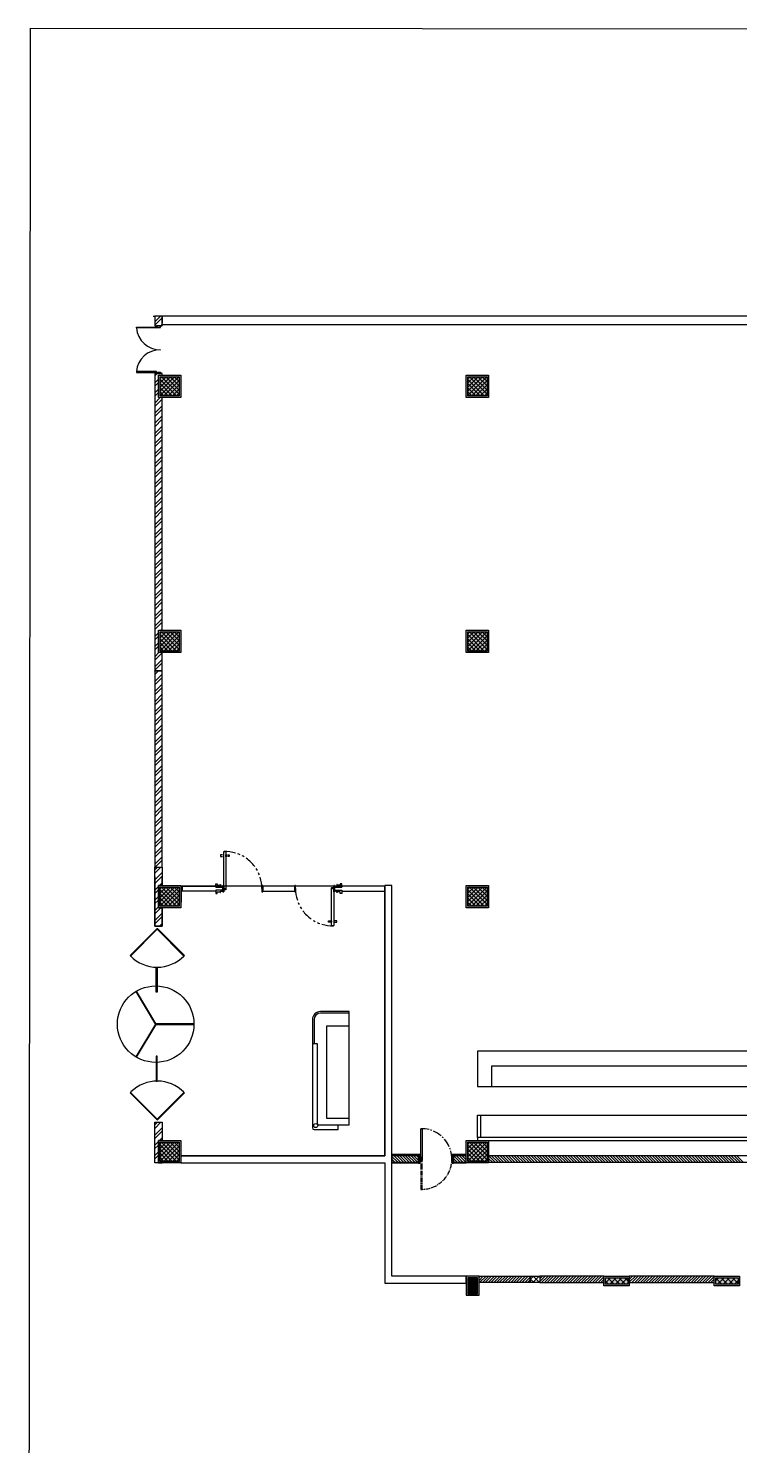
# Model space of a CAD drawing. Extents: x -957 to 3394, y -3 to 3008.
# Drawn here: x -957 to -80, y 1259 to 3008 of the extents above; entities that cross this region are included whole.
import ezdxf

# ---------------------------------------------------------------- set-up
doc = ezdxf.new("R2010")
doc.units = 0
doc.header["$MEASUREMENT"] = 0
for name, color, linetype in [('PDF_$0$ELEVATION_5_LIGHT', 7, 'CONTINUOUS'), ('PDF_$0$GLAZING', 7, 'CONTINUOUS'), ('PDF_-SKM_FASTNER', 7, 'CONTINUOUS'), ('PDF_DOOR', 7, 'CONTINUOUS'), ('PDF_DOORS_SECTION', 7, 'CONTINUOUS'), ('PDF_ELEVATION_2_MID_01', 7, 'CONTINUOUS'), ('PDF_FRAMING-COLUMN', 7, 'CONTINUOUS'), ('PDF_FRAMING-COLUMN_HATCH', 7, 'CONTINUOUS'), ('PDF_FSM-PODIUM-FRAMING_-_S', 7, 'CONTINUOUS'), ('PDF_HATCH', 7, 'CONTINUOUS'), ('PDF_HATCH_-_BRICK_WALL', 7, 'CONTINUOUS'), ('PDF_HATCH_-_WALL', 7, 'CONTINUOUS'), ('PDF_I-DOOR', 7, 'CONTINUOUS'), ('PDF_I-DOOR-OPEN', 7, 'CONTINUOUS'), ('PDF_I-FURN-FIXD', 7, 'CONTINUOUS'), ('PDF_I-FURN-FREE', 7, 'CONTINUOUS'), ('PDF_I-WALL', 7, 'CONTINUOUS'), ('PDF_I-WALL-JAMB', 7, 'CONTINUOUS'), ('PDF_ID_FINISH_LINE', 7, 'CONTINUOUS'), ('PDF_RCC', 7, 'CONTINUOUS'), ('PDF_SHREM-CAD_6_CABLE', 7, 'CONTINUOUS'), ('PDF_TEMPLATE', 7, 'CONTINUOUS'), ('PDF_WALL', 7, 'CONTINUOUS')]:
    doc.layers.add(name, color=color, linetype=linetype)

msp = doc.modelspace()

# ---------------------------------------------------------------- linework, layer by layer
at = {"layer": 'PDF_$0$ELEVATION_5_LIGHT'}
msp.add_circle((-800.3, 1779.3), 47.2, dxfattribs=at)
at = {"layer": 'PDF_$0$GLAZING'}
for points in [[(-799.8, 1779.5), (-824.2, 1820), (-825, 1819.5), (-800.7, 1779)], [(-800.7, 1779.5), (-825, 1739), (-824.1, 1738.5), (-799.8, 1779)], [(-800.3, 1778.8), (-753, 1778.8), (-753, 1779.8), (-800.3, 1779.8)]]:
    msp.add_lwpolyline(points, close=True, dxfattribs=at)
at = {"layer": 'PDF_-SKM_FASTNER'}
for points in [[(-403.4, 1745.8), (-403.4, 1702.5), (-385.7, 1702.5), (-385.7, 1728.1), (-27.7, 1728.1), (-27.7, 1702.5), (-9.9, 1702.5), (-9.9, 1745.8)], [(-403.4, 1667.1), (-399.5, 1667.1), (-399.5, 1639.6), (-403.4, 1639.6)], [(-403.4, 1635.6), (-9.9, 1635.6), (-9.9, 1639.6), (-403.4, 1639.6)]]:
    msp.add_lwpolyline(points, close=True, dxfattribs=at)
for points in [[(-385.7, 1702.5), (-27.7, 1702.5)], [(-403.4, 1667.1), (-9.9, 1667.1)], [(-476.2, 1618.6), (-508.8, 1618.6), (-508.8, 1608.1), (-476.2, 1608.1)], [(-417.1, 1618.6), (-432.9, 1618.6), (-432.9, 1608.1), (-417.1, 1608.1)], [(-482.6, 1608.1), (-486.9, 1608.1)]]:
    msp.add_lwpolyline(points, dxfattribs=at)
msp.add_arc((-502.5, 1596.3), 11.8, 70, 90.0003, dxfattribs=at)
at = {"layer": 'PDF_DOOR'}
for points in [[(-794.5, 2640.9), (-799.4, 2640.9), (-799.4, 2639.3), (-798.2, 2639.3), (-798.2, 2639), (-794.5, 2639)], [(-799.4, 2638.2), (-824, 2638.3), (-824, 2639.3), (-799.4, 2639.3)], [(-799.4, 2584.6), (-824, 2584.6), (-824, 2583.5), (-799.4, 2583.5)], [(-794.5, 2581.9), (-799.4, 2581.9), (-799.4, 2583.5), (-798.3, 2583.5), (-798.3, 2583.9), (-794.5, 2583.9)]]:
    msp.add_lwpolyline(points, close=True, dxfattribs=at)
for points in [[(-824, 2638.3, 0.393895), (-794.5, 2611.4, 0.393894), (-824, 2584.6)], [(-765.5, 1695.3, 0.414213), (-830.8, 1695.7, 0.003863), (-831.3, 1695.2)]]:
    msp.add_lwpolyline(points, format="xyb", dxfattribs=at)
msp.add_arc((-798.4, 1895.7), 46.1, 224.4425, 315.3211, dxfattribs=at)
at = {"layer": 'PDF_DOORS_SECTION'}
for points in [[(-799.6, 1818.7), (-799.6, 1849.6), (-798.6, 1849.6), (-798.6, 1818.7)], [(-799.6, 1739.8), (-799.6, 1709), (-798.6, 1709), (-798.6, 1739.8)]]:
    msp.add_lwpolyline(points, close=True, dxfattribs=at)
at = {"layer": 'PDF_ELEVATION_2_MID_01'}
msp.add_lwpolyline([(-803.5, 2653), (-801.5, 2653)], dxfattribs=at)
at = {"layer": 'PDF_FRAMING-COLUMN'}
for points in [[(-797, 2580.1), (-769.4, 2580.1), (-769.4, 2552.6), (-797, 2552.6)], [(-795, 2578.2), (-771.4, 2578.2), (-771.4, 2554.6), (-795, 2554.6)], [(-417.2, 2580.1), (-389.6, 2580.1), (-389.6, 2552.6), (-417.2, 2552.6)], [(-415.2, 2578.2), (-391.6, 2578.2), (-391.6, 2554.6), (-415.2, 2554.6)], [(-797, 2265.3), (-769.4, 2265.3), (-769.4, 2237.8), (-797, 2237.8)], [(-795, 2263.3), (-771.4, 2263.3), (-771.4, 2239.7), (-795, 2239.7)], [(-417.2, 2265.3), (-389.6, 2265.3), (-389.6, 2237.8), (-417.2, 2237.8)], [(-415.2, 2263.3), (-391.6, 2263.3), (-391.6, 2239.7), (-415.2, 2239.7)], [(-797, 1950.5), (-769.4, 1950.5), (-769.4, 1922.9), (-797, 1922.9)], [(-795, 1948.5), (-771.4, 1948.5), (-771.4, 1924.9), (-795, 1924.9)], [(-417.2, 1950.5), (-389.6, 1950.5), (-389.6, 1922.9), (-417.2, 1922.9)], [(-417.2, 1950.5), (-389.6, 1950.5), (-389.6, 1922.9), (-417.2, 1922.9)], [(-415.2, 1948.5), (-391.6, 1948.5), (-391.6, 1924.9), (-415.2, 1924.9)], [(-415.2, 1948.5), (-391.6, 1948.5), (-391.6, 1924.9), (-415.2, 1924.9)], [(-797, 1635.6), (-769.4, 1635.6), (-769.4, 1608.1), (-797, 1608.1)], [(-795, 1633.7), (-771.4, 1633.7), (-771.4, 1610), (-795, 1610)], [(-417.2, 1635.6), (-389.6, 1635.6), (-389.6, 1608.1), (-417.2, 1608.1)], [(-415.2, 1633.7), (-391.6, 1633.7), (-391.6, 1610), (-415.2, 1610)], [(-417.2, 1444.8), (-401.4, 1444.8), (-401.4, 1468.4), (-417.2, 1468.4)], [(-415.2, 1446.7), (-403.4, 1446.7), (-403.4, 1466.4), (-415.2, 1466.4)], [(-247.6, 1468.4), (-216.1, 1468.4), (-216.1, 1456.6), (-247.6, 1456.6)], [(-245.6, 1466.4), (-218, 1466.4), (-218, 1458.5), (-245.6, 1458.5)], [(-111.4, 1468.4), (-79.9, 1468.4), (-79.9, 1456.6), (-111.4, 1456.6)], [(-109.4, 1466.4), (-81.9, 1466.4), (-81.9, 1458.5), (-109.4, 1458.5)]]:
    msp.add_lwpolyline(points, close=True, dxfattribs=at)
at = {"layer": 'PDF_FRAMING-COLUMN_HATCH'}
for points in [[(-795, 2575.8), (-792.6, 2578.2)], [(-795, 2570.6), (-787.4, 2578.2)], [(-795, 2565.4), (-782.2, 2578.2)], [(-795, 2560.2), (-777, 2578.2)], [(-795, 2554.9), (-771.8, 2578.2)], [(-774.6, 2554.6), (-795, 2574.9)], [(-771.4, 2556.5), (-793, 2578.2)], [(-790.2, 2554.6), (-771.4, 2573.3)], [(-771.4, 2561.7), (-787.8, 2578.2)], [(-771.4, 2566.9), (-782.6, 2578.2)], [(-771.4, 2572.2), (-777.4, 2578.2)], [(-771.4, 2577.4), (-772.2, 2578.2)], [(-415.2, 2575.8), (-412.9, 2578.2)], [(-415.2, 2570.6), (-407.6, 2578.2)], [(-415.2, 2565.4), (-402.4, 2578.2)], [(-415.2, 2560.2), (-397.2, 2578.2)], [(-415.2, 2554.9), (-392, 2578.2)], [(-394.9, 2554.6), (-415.2, 2574.9)], [(-391.6, 2556.5), (-413.3, 2578.2)], [(-410.4, 2554.6), (-391.6, 2573.3)], [(-391.6, 2561.7), (-408.1, 2578.2)], [(-391.6, 2566.9), (-402.8, 2578.2)], [(-391.6, 2572.2), (-397.6, 2578.2)], [(-391.6, 2577.4), (-392.4, 2578.2)], [(-779.9, 2554.6), (-795, 2569.7)], [(-785.1, 2554.6), (-795, 2564.5)], [(-790.3, 2554.6), (-795, 2559.3)], [(-784.9, 2554.6), (-771.4, 2568.1)], [(-779.7, 2554.6), (-771.4, 2562.9)], [(-774.5, 2554.6), (-771.4, 2557.7)], [(-400.1, 2554.6), (-415.2, 2569.7)], [(-405.3, 2554.6), (-415.2, 2564.5)], [(-410.5, 2554.6), (-415.2, 2559.3)], [(-405.2, 2554.6), (-391.6, 2568.1)], [(-399.9, 2554.6), (-391.6, 2562.9)], [(-394.7, 2554.6), (-391.6, 2557.7)], [(-795, 2261), (-792.6, 2263.3)], [(-795, 2255.8), (-787.4, 2263.3)], [(-795, 2250.5), (-782.2, 2263.3)], [(-795, 2245.3), (-777, 2263.3)], [(-795, 2240.1), (-771.8, 2263.3)], [(-774.6, 2239.7), (-795, 2260.1)], [(-771.4, 2241.7), (-793, 2263.3)], [(-790.2, 2239.7), (-771.4, 2258.5)], [(-771.4, 2246.9), (-787.8, 2263.3)], [(-771.4, 2252.1), (-782.6, 2263.3)], [(-771.4, 2257.3), (-777.4, 2263.3)], [(-771.4, 2262.5), (-772.2, 2263.3)], [(-415.2, 2261), (-412.9, 2263.3)], [(-415.2, 2255.8), (-407.6, 2263.3)], [(-415.2, 2250.5), (-402.4, 2263.3)], [(-415.2, 2245.3), (-397.2, 2263.3)], [(-415.2, 2240.1), (-392, 2263.3)], [(-394.9, 2239.7), (-415.2, 2260.1)], [(-391.6, 2241.7), (-413.3, 2263.3)], [(-410.4, 2239.7), (-391.6, 2258.5)], [(-391.6, 2246.9), (-408.1, 2263.3)], [(-391.6, 2252.1), (-402.8, 2263.3)], [(-391.6, 2257.3), (-397.6, 2263.3)], [(-391.6, 2262.5), (-392.4, 2263.3)], [(-779.9, 2239.7), (-795, 2254.8)], [(-785.1, 2239.7), (-795, 2249.6)], [(-790.3, 2239.7), (-795, 2244.4)], [(-784.9, 2239.7), (-771.4, 2253.3)], [(-779.7, 2239.7), (-771.4, 2248.1)], [(-774.5, 2239.7), (-771.4, 2242.8)], [(-400.1, 2239.7), (-415.2, 2254.8)], [(-405.3, 2239.7), (-415.2, 2249.6)], [(-410.5, 2239.7), (-415.2, 2244.4)], [(-405.2, 2239.7), (-391.6, 2253.3)], [(-399.9, 2239.7), (-391.6, 2248.1)], [(-394.7, 2239.7), (-391.6, 2242.8)], [(-795, 1946.1), (-792.6, 1948.5)], [(-795, 1940.9), (-787.4, 1948.5)], [(-795, 1935.7), (-782.2, 1948.5)], [(-795, 1930.5), (-777, 1948.5)], [(-795, 1925.3), (-771.8, 1948.5)], [(-774.6, 1924.9), (-795, 1945.2)], [(-771.4, 1926.8), (-793, 1948.5)], [(-790.2, 1924.9), (-771.4, 1943.7)], [(-771.4, 1932), (-787.8, 1948.5)], [(-771.4, 1937.3), (-782.6, 1948.5)], [(-771.4, 1942.5), (-777.4, 1948.5)], [(-771.4, 1947.7), (-772.2, 1948.5)], [(-779.9, 1924.9), (-795, 1940)], [(-785.1, 1924.9), (-795, 1934.8)], [(-790.3, 1924.9), (-795, 1929.6)], [(-784.9, 1924.9), (-771.4, 1938.4)], [(-779.7, 1924.9), (-771.4, 1933.2)], [(-774.5, 1924.9), (-771.4, 1928)], [(-795, 1631.3), (-792.6, 1633.7)], [(-795, 1626.1), (-787.4, 1633.7)], [(-795, 1620.9), (-782.2, 1633.7)], [(-795, 1615.6), (-777, 1633.7)], [(-795, 1610.4), (-771.8, 1633.7)], [(-774.6, 1610), (-795, 1630.4)], [(-771.4, 1612), (-793, 1633.7)], [(-790.2, 1610), (-771.4, 1628.8)], [(-771.4, 1617.2), (-787.8, 1633.7)], [(-771.4, 1622.4), (-782.6, 1633.7)], [(-771.4, 1627.6), (-777.4, 1633.7)], [(-771.4, 1632.9), (-772.2, 1633.7)], [(-415.2, 1631.3), (-412.9, 1633.7)], [(-415.2, 1626.1), (-407.6, 1633.7)], [(-415.2, 1620.9), (-402.4, 1633.7)], [(-415.2, 1615.6), (-397.2, 1633.7)], [(-415.2, 1610.4), (-392, 1633.7)], [(-394.9, 1610), (-415.2, 1630.4)], [(-391.6, 1612), (-413.3, 1633.7)], [(-410.4, 1610), (-391.6, 1628.8)], [(-391.6, 1617.2), (-408.1, 1633.7)], [(-391.6, 1622.4), (-402.8, 1633.7)], [(-391.6, 1627.6), (-397.6, 1633.7)], [(-391.6, 1632.9), (-392.4, 1633.7)], [(-779.9, 1610), (-795, 1625.2)], [(-785.1, 1610), (-795, 1620)], [(-790.3, 1610), (-795, 1614.7)], [(-784.9, 1610), (-771.4, 1623.6)], [(-779.7, 1610), (-771.4, 1618.4)], [(-774.5, 1610), (-771.4, 1613.2)], [(-400.1, 1610), (-415.2, 1625.2)], [(-405.3, 1610), (-415.2, 1620)], [(-410.5, 1610), (-415.2, 1614.7)], [(-405.2, 1610), (-391.6, 1623.6)], [(-399.9, 1610), (-391.6, 1618.4)], [(-394.7, 1610), (-391.6, 1613.2)], [(-415.2, 1463.9), (-412.7, 1466.4)], [(-415.2, 1456.9), (-405.7, 1466.4)], [(-403.4, 1453.6), (-415.2, 1465.4)], [(-415.2, 1450), (-403.4, 1461.8)], [(-403.5, 1446.7), (-415.2, 1458.4)], [(-410.5, 1446.7), (-415.2, 1451.5)], [(-411.5, 1446.7), (-403.4, 1454.8)], [(-403.4, 1460.5), (-409.3, 1466.4)], [(-338.3, 1464.3), (-334.2, 1468.4)], [(-333.8, 1460.5), (-338.3, 1465)], [(-335.1, 1460.5), (-327.3, 1468.4)], [(-326.8, 1460.5), (-334.7, 1468.4)], [(-328.2, 1460.5), (-326.5, 1462.2)], [(-326.5, 1467.1), (-327.8, 1468.4)], [(-245.6, 1460), (-239.2, 1466.4)], [(-241.8, 1458.5), (-245.6, 1462.3)], [(-234.8, 1458.5), (-242.7, 1466.4)], [(-240.1, 1458.5), (-232.2, 1466.4)], [(-227.9, 1458.5), (-235.7, 1466.4)], [(-233.1, 1458.5), (-225.3, 1466.4)], [(-220.9, 1458.5), (-228.8, 1466.4)], [(-226.2, 1458.5), (-218.3, 1466.4)], [(-218, 1462.6), (-221.8, 1466.4)], [(-219.2, 1458.5), (-218, 1459.7)], [(-109.4, 1463.2), (-106.2, 1466.4)], [(-101.9, 1458.5), (-109.4, 1466.1)], [(-108.8, 1458.5), (-109.4, 1459.1)], [(-107.1, 1458.5), (-99.2, 1466.4)], [(-94.9, 1458.5), (-102.8, 1466.4)], [(-100.2, 1458.5), (-92.3, 1466.4)], [(-87.9, 1458.5), (-95.8, 1466.4)], [(-93.2, 1458.5), (-85.3, 1466.4)], [(-81.9, 1459.4), (-88.9, 1466.4)], [(-86.2, 1458.5), (-81.9, 1462.9)], [(-81.9, 1466.4), (-81.9, 1466.4)], [(-404.6, 1446.7), (-403.4, 1447.9)]]:
    msp.add_lwpolyline(points, dxfattribs=at)
for points in [[(-412.9, 1948.5), (-415.2, 1946.1)], [(-407.6, 1948.5), (-415.2, 1940.9)], [(-402.4, 1948.5), (-415.2, 1935.7)], [(-397.2, 1948.5), (-415.2, 1930.5)], [(-392, 1948.5), (-415.2, 1925.3)], [(-415.2, 1945.2), (-394.9, 1924.9)], [(-413.3, 1948.5), (-391.6, 1926.8)], [(-391.6, 1943.7), (-410.4, 1924.9)], [(-408.1, 1948.5), (-391.6, 1932)], [(-402.8, 1948.5), (-391.6, 1937.3)], [(-397.6, 1948.5), (-391.6, 1942.5)], [(-392.4, 1948.5), (-391.6, 1947.7)], [(-415.2, 1940), (-400.1, 1924.9)], [(-415.2, 1934.8), (-405.3, 1924.9)], [(-415.2, 1929.6), (-410.5, 1924.9)], [(-391.6, 1938.4), (-405.2, 1924.9)], [(-391.6, 1933.2), (-399.9, 1924.9)], [(-391.6, 1928), (-394.7, 1924.9)]]:
    msp.add_lwpolyline(points, close=True, dxfattribs=at)
for points in [[(-769.4, 2580.1), (-797, 2580.1), (-769.4, 2552.6), (-797, 2552.6)], [(-771.4, 2578.2), (-795, 2578.2), (-771.4, 2554.6), (-795, 2554.6)], [(-389.6, 2580.1), (-417.2, 2580.1), (-389.6, 2552.6), (-417.2, 2552.6)], [(-391.6, 2578.2), (-415.2, 2578.2), (-391.6, 2554.6), (-415.2, 2554.6)], [(-769.4, 2265.3), (-797, 2265.3), (-769.4, 2237.8), (-797, 2237.8)], [(-771.4, 2263.3), (-795, 2263.3), (-771.4, 2239.7), (-795, 2239.7)], [(-389.6, 2265.3), (-417.2, 2265.3), (-389.6, 2237.8), (-417.2, 2237.8)], [(-391.6, 2263.3), (-415.2, 2263.3), (-391.6, 2239.7), (-415.2, 2239.7)], [(-769.4, 1950.5), (-797, 1950.5), (-769.4, 1922.9), (-797, 1922.9)], [(-771.4, 1948.5), (-795, 1948.5), (-771.4, 1924.9), (-795, 1924.9)], [(-389.6, 1950.5), (-417.2, 1950.5), (-389.6, 1922.9), (-417.2, 1922.9)], [(-389.6, 1950.5), (-417.2, 1950.5), (-389.6, 1922.9), (-417.2, 1922.9)], [(-391.6, 1948.5), (-415.2, 1948.5), (-391.6, 1924.9), (-415.2, 1924.9)], [(-391.6, 1948.5), (-415.2, 1948.5), (-391.6, 1924.9), (-415.2, 1924.9)], [(-769.4, 1635.6), (-797, 1635.6), (-769.4, 1608.1), (-797, 1608.1)], [(-771.4, 1633.7), (-795, 1633.7), (-771.4, 1610), (-795, 1610)], [(-389.6, 1635.6), (-417.2, 1635.6), (-389.6, 1608.1), (-417.2, 1608.1)], [(-391.6, 1633.7), (-415.2, 1633.7), (-391.6, 1610), (-415.2, 1610)], [(-401.4, 1468.4), (-417.2, 1468.4), (-401.4, 1444.8), (-417.2, 1444.8)], [(-403.4, 1466.4), (-415.2, 1466.4), (-403.4, 1446.7), (-415.2, 1446.7)], [(-216.1, 1468.4), (-247.6, 1468.4), (-216.1, 1456.6), (-247.6, 1456.6)], [(-218, 1466.4), (-245.6, 1466.4), (-218, 1458.5), (-245.6, 1458.5)], [(-79.9, 1468.4), (-111.4, 1468.4), (-79.9, 1456.6), (-111.4, 1456.6)], [(-81.9, 1466.4), (-109.4, 1466.4), (-81.9, 1458.5), (-109.4, 1458.5)]]:
    msp.add_solid(points, dxfattribs=at)
at = {"layer": 'PDF_FSM-PODIUM-FRAMING_-_S'}
msp.add_lwpolyline([(-326.5, 1460.5), (-338.3, 1460.5), (-338.3, 1468.4), (-326.5, 1468.4)], close=True, dxfattribs=at)
at = {"layer": 'PDF_HATCH'}
for points in [[(-801.5, 2214.8), (-801.2, 2215.1)], [(-801.5, 2210.6), (-797, 2215.1)], [(-801.5, 2202.3), (-792.4, 2211.3)], [(-801.5, 2198.1), (-792.4, 2207.2)], [(-801.5, 2189.8), (-792.4, 2198.8)], [(-801.5, 2185.6), (-792.4, 2194.6)], [(-801.5, 2177.2), (-792.4, 2186.3)], [(-801.5, 2173.1), (-792.4, 2182.1)], [(-801.5, 2164.7), (-792.4, 2173.8)], [(-801.5, 2160.5), (-792.4, 2169.6)], [(-801.5, 2152.2), (-792.4, 2161.3)], [(-801.5, 2148), (-792.4, 2157.1)], [(-801.5, 2139.7), (-792.4, 2148.7)], [(-801.5, 2135.5), (-792.4, 2144.6)], [(-801.5, 2127.2), (-792.4, 2136.2)], [(-801.5, 2123), (-792.4, 2132)], [(-801.5, 2114.6), (-792.4, 2123.7)], [(-801.5, 2110.5), (-792.4, 2119.5)], [(-801.5, 2102.1), (-792.4, 2111.2)], [(-801.5, 2097.9), (-792.4, 2107)], [(-801.5, 2089.6), (-792.4, 2098.6)], [(-801.5, 2085.4), (-792.4, 2094.5)], [(-801.5, 2077.1), (-792.4, 2086.1)], [(-801.5, 2072.9), (-792.4, 2081.9)], [(-801.5, 2064.5), (-792.4, 2073.6)], [(-801.5, 2060.4), (-792.4, 2069.4)], [(-801.5, 2052), (-792.4, 2061.1)], [(-801.5, 2047.8), (-792.4, 2056.9)], [(-801.5, 2039.5), (-792.4, 2048.5)], [(-801.5, 2035.3), (-792.4, 2044.4)], [(-801.5, 2027), (-792.4, 2036)], [(-801.5, 2022.8), (-792.4, 2031.8)], [(-801.5, 2014.4), (-792.4, 2023.5)], [(-801.5, 2010.3), (-792.4, 2019.3)], [(-801.5, 2001.9), (-792.4, 2011)], [(-801.5, 1997.8), (-792.4, 2006.8)], [(-801.5, 1989.4), (-792.4, 1998.5)], [(-801.5, 1985.2), (-792.4, 1994.3)], [(-801.5, 1976.9), (-792.4, 1985.9)], [(-801.1, 1973.1), (-792.4, 1981.8)], [(-801.5, 1969.7), (-798.1, 1973.1)], [(-801.5, 1965.6), (-793.9, 1973.1)], [(-801.5, 1957.2), (-792.4, 1966.3)], [(-801.5, 1953), (-792.4, 1962.1)], [(-792.7, 1973.1), (-792.4, 1973.4)], [(-801.5, 1944.7), (-797, 1949.2)], [(-801.5, 1940.5), (-797, 1945)], [(-795.7, 1950.5), (-792.4, 1953.7)], [(-801.5, 1932.2), (-797, 1936.7)], [(-801.5, 1928), (-797, 1932.5)], [(-801.5, 1919.6), (-797, 1924.2)], [(-801.5, 1915.5), (-794, 1922.9)], [(-801.5, 1907.1), (-792.4, 1916.2)], [(-801.5, 1902.9), (-792.4, 1912)], [(-795.8, 1900.3), (-792.4, 1903.6)], [(-801.5, 1654.9), (-798.1, 1658.3)], [(-801.5, 1650.7), (-793.9, 1658.3)], [(-801.5, 1642.4), (-792.4, 1651.4)], [(-801.5, 1638.2), (-792.4, 1647.3)], [(-801.5, 1629.9), (-797, 1634.4)], [(-801.5, 1625.7), (-797, 1630.2)], [(-795.7, 1635.6), (-792.4, 1638.9)], [(-801.5, 1617.3), (-797, 1621.9)], [(-801.5, 1613.2), (-797, 1617.7)], [(-798.2, 1608.1), (-797, 1609.3)], [(-501.7, 1608.9), (-508.8, 1616.1)], [(-505.1, 1608.9), (-508.8, 1612.6)], [(-508.6, 1608.9), (-508.8, 1609.1)], [(-498.2, 1608.9), (-506.1, 1616.8)], [(-494.7, 1608.9), (-502.6, 1616.8)], [(-491.2, 1608.9), (-499.1, 1616.8)], [(-487.7, 1608.9), (-495.6, 1616.8)], [(-484.3, 1608.9), (-492.1, 1616.8)], [(-480.8, 1608.9), (-488.7, 1616.8)], [(-477.3, 1608.9), (-485.2, 1616.8)], [(-476.2, 1611.3), (-481.7, 1616.8)], [(-476.2, 1614.8), (-478.2, 1616.8)], [(-428.3, 1608.9), (-432.9, 1613.6)], [(-431.7, 1608.9), (-432.9, 1610.1)], [(-424.8, 1608.9), (-432.7, 1616.8)], [(-421.3, 1608.9), (-429.2, 1616.8)], [(-417.8, 1608.9), (-425.7, 1616.8)], [(-417.2, 1611.8), (-422.2, 1616.8)], [(-417.2, 1615.3), (-418.7, 1616.8)], [(-385, 1608.9), (-389.6, 1613.6)], [(-388.4, 1608.9), (-389.6, 1610.1)], [(-381.5, 1608.9), (-389.4, 1616.8)], [(-378, 1608.9), (-385.9, 1616.8)], [(-374.5, 1608.9), (-382.4, 1616.8)], [(-371.1, 1608.9), (-378.9, 1616.8)], [(-367.6, 1608.9), (-375.4, 1616.8)], [(-364.1, 1608.9), (-372, 1616.8)], [(-360.6, 1608.9), (-368.5, 1616.8)], [(-357.1, 1608.9), (-365, 1616.8)], [(-353.7, 1608.9), (-361.5, 1616.8)], [(-350.2, 1608.9), (-358.1, 1616.8)], [(-346.7, 1608.9), (-354.6, 1616.8)], [(-343.2, 1608.9), (-351.1, 1616.8)], [(-339.7, 1608.9), (-347.6, 1616.8)], [(-336.3, 1608.9), (-344.1, 1616.8)], [(-332.8, 1608.9), (-340.7, 1616.8)], [(-329.3, 1608.9), (-337.2, 1616.8)], [(-325.8, 1608.9), (-333.7, 1616.8)], [(-322.4, 1608.9), (-330.2, 1616.8)], [(-318.9, 1608.9), (-326.7, 1616.8)], [(-315.4, 1608.9), (-323.3, 1616.8)], [(-311.9, 1608.9), (-319.8, 1616.8)], [(-308.4, 1608.9), (-316.3, 1616.8)], [(-305, 1608.9), (-312.8, 1616.8)], [(-301.5, 1608.9), (-309.4, 1616.8)], [(-298, 1608.9), (-305.9, 1616.8)], [(-294.5, 1608.9), (-302.4, 1616.8)], [(-291, 1608.9), (-298.9, 1616.8)], [(-287.6, 1608.9), (-295.4, 1616.8)], [(-284.1, 1608.9), (-292, 1616.8)], [(-280.6, 1608.9), (-288.5, 1616.8)], [(-277.1, 1608.9), (-285, 1616.8)], [(-273.7, 1608.9), (-281.5, 1616.8)], [(-270.2, 1608.9), (-278, 1616.8)], [(-266.7, 1608.9), (-274.6, 1616.8)], [(-263.2, 1608.9), (-271.1, 1616.8)], [(-259.7, 1608.9), (-267.6, 1616.8)], [(-256.3, 1608.9), (-264.1, 1616.8)], [(-252.8, 1608.9), (-260.7, 1616.8)], [(-249.3, 1608.9), (-257.2, 1616.8)], [(-245.8, 1608.9), (-253.7, 1616.8)], [(-242.3, 1608.9), (-250.2, 1616.8)], [(-238.9, 1608.9), (-246.7, 1616.8)], [(-235.4, 1608.9), (-243.3, 1616.8)], [(-231.9, 1608.9), (-239.8, 1616.8)], [(-228.4, 1608.9), (-236.3, 1616.8)], [(-225, 1608.9), (-232.8, 1616.8)], [(-221.5, 1608.9), (-229.3, 1616.8)], [(-218, 1608.9), (-225.9, 1616.8)], [(-214.5, 1608.9), (-222.4, 1616.8)], [(-211, 1608.9), (-218.9, 1616.8)], [(-207.6, 1608.9), (-215.4, 1616.8)], [(-204.1, 1608.9), (-212, 1616.8)], [(-200.6, 1608.9), (-208.5, 1616.8)], [(-197.1, 1608.9), (-205, 1616.8)], [(-193.7, 1608.9), (-201.5, 1616.8)], [(-190.2, 1608.9), (-198, 1616.8)], [(-186.7, 1608.9), (-194.6, 1616.8)], [(-183.2, 1608.9), (-191.1, 1616.8)], [(-179.7, 1608.9), (-187.6, 1616.8)], [(-176.3, 1608.9), (-184.1, 1616.8)], [(-172.8, 1608.9), (-180.7, 1616.8)], [(-169.3, 1608.9), (-177.2, 1616.8)], [(-165.8, 1608.9), (-173.7, 1616.8)], [(-162.3, 1608.9), (-170.2, 1616.8)], [(-158.9, 1608.9), (-166.7, 1616.8)], [(-155.4, 1608.9), (-163.3, 1616.8)], [(-151.9, 1608.9), (-159.8, 1616.8)], [(-148.4, 1608.9), (-156.3, 1616.8)], [(-145, 1608.9), (-152.8, 1616.8)], [(-141.5, 1608.9), (-149.3, 1616.8)], [(-138, 1608.9), (-145.9, 1616.8)], [(-134.5, 1608.9), (-142.4, 1616.8)], [(-131, 1608.9), (-138.9, 1616.8)], [(-127.6, 1608.9), (-135.4, 1616.8)], [(-124.1, 1608.9), (-132, 1616.8)], [(-120.6, 1608.9), (-128.5, 1616.8)], [(-117.1, 1608.9), (-125, 1616.8)], [(-113.6, 1608.9), (-121.5, 1616.8)], [(-110.2, 1608.9), (-118, 1616.8)], [(-106.7, 1608.9), (-114.6, 1616.8)], [(-103.2, 1608.9), (-111.1, 1616.8)], [(-99.7, 1608.9), (-107.6, 1616.8)], [(-96.3, 1608.9), (-104.1, 1616.8)], [(-92.8, 1608.9), (-100.6, 1616.8)], [(-89.3, 1608.9), (-97.2, 1616.8)], [(-85.8, 1608.9), (-93.7, 1616.8)], [(-82.3, 1608.9), (-90.2, 1616.8)], [(-78.9, 1608.9), (-86.7, 1616.8)], [(-75.4, 1608.9), (-83.3, 1616.8)]]:
    msp.add_lwpolyline(points, dxfattribs=at)
at = {"layer": 'PDF_HATCH_-_BRICK_WALL'}
for points in [[(-801.5, 2645.9), (-794.5, 2653)], [(-801.5, 2641.7), (-792.4, 2650.8)], [(-793.7, 2641.1), (-792.4, 2642.4)], [(-801.5, 2579.1), (-798.5, 2582.1)], [(-801.5, 2570.8), (-797, 2575.3)], [(-801.5, 2566.6), (-797, 2571.1)], [(-801.5, 2558.3), (-797, 2562.8)], [(-801.5, 2554.1), (-797, 2558.6)], [(-801.5, 2545.7), (-794.6, 2552.6)], [(-801.5, 2541.6), (-792.4, 2550.6)], [(-801.5, 2533.2), (-792.4, 2542.3)], [(-801.5, 2529), (-792.4, 2538.1)], [(-801.5, 2520.7), (-792.4, 2529.7)], [(-801.5, 2516.5), (-792.4, 2525.6)], [(-801.5, 2508.2), (-792.4, 2517.2)], [(-801.5, 2504), (-792.4, 2513)], [(-801.5, 2495.6), (-792.4, 2504.7)], [(-801.5, 2491.5), (-792.4, 2500.5)], [(-801.5, 2483.1), (-792.4, 2492.2)], [(-801.5, 2479), (-792.4, 2488)], [(-801.5, 2470.6), (-792.4, 2479.7)], [(-801.5, 2466.4), (-792.4, 2475.5)], [(-801.5, 2458.1), (-792.4, 2467.1)], [(-801.5, 2453.9), (-792.4, 2463)], [(-801.5, 2445.6), (-792.4, 2454.6)], [(-801.5, 2441.4), (-792.4, 2450.4)], [(-801.5, 2433), (-792.4, 2442.1)], [(-801.5, 2428.9), (-792.4, 2437.9)], [(-801.5, 2420.5), (-792.4, 2429.6)], [(-801.5, 2416.3), (-792.4, 2425.4)], [(-801.5, 2408), (-792.4, 2417)], [(-801.5, 2403.8), (-792.4, 2412.9)], [(-801.5, 2395.5), (-792.4, 2404.5)], [(-801.5, 2391.3), (-792.4, 2400.3)], [(-801.5, 2382.9), (-792.4, 2392)], [(-801.5, 2378.8), (-792.4, 2387.8)], [(-801.5, 2370.4), (-792.4, 2379.5)], [(-801.5, 2366.2), (-792.4, 2375.3)], [(-801.5, 2357.9), (-792.4, 2367)], [(-801.5, 2353.7), (-792.4, 2362.8)], [(-801.5, 2345.4), (-792.4, 2354.4)], [(-801.5, 2341.2), (-792.4, 2350.3)], [(-801.5, 2332.9), (-792.4, 2341.9)], [(-801.5, 2328.7), (-792.4, 2337.7)], [(-801.5, 2320.3), (-792.4, 2329.4)], [(-801.5, 2316.2), (-792.4, 2325.2)], [(-801.5, 2307.8), (-792.4, 2316.9)], [(-801.5, 2303.6), (-792.4, 2312.7)], [(-801.5, 2295.3), (-792.4, 2304.3)], [(-801.5, 2291.1), (-792.4, 2300.2)], [(-801.5, 2282.8), (-792.4, 2291.8)], [(-801.5, 2278.6), (-792.4, 2287.6)], [(-801.5, 2270.2), (-792.4, 2279.3)], [(-801.5, 2266.1), (-792.4, 2275.1)], [(-801.5, 2257.7), (-797, 2262.2)], [(-801.5, 2253.5), (-797, 2258.1)], [(-793.9, 2265.3), (-792.4, 2266.8)], [(-801.5, 2245.2), (-797, 2249.7)], [(-801.5, 2241), (-797, 2245.5)], [(-801.5, 2232.7), (-796.4, 2237.8)], [(-801.5, 2228.5), (-792.4, 2237.6)], [(-801.5, 2220.2), (-792.4, 2229.2)], [(-801.5, 2216), (-792.4, 2225)], [(-794, 2215.1), (-792.4, 2216.7)]]:
    msp.add_lwpolyline(points, dxfattribs=at)
at = {"layer": 'PDF_HATCH_-_WALL'}
for points in [[(-399.8, 1468.4), (-401.4, 1466.7)], [(-396.3, 1468.4), (-401.4, 1463.2)], [(-392.8, 1468.4), (-400.7, 1460.5)], [(-389.4, 1468.4), (-397.2, 1460.5)], [(-385.9, 1468.4), (-393.7, 1460.5)], [(-382.4, 1468.4), (-390.3, 1460.5)], [(-378.9, 1468.4), (-386.8, 1460.5)], [(-375.4, 1468.4), (-383.3, 1460.5)], [(-372, 1468.4), (-379.8, 1460.5)], [(-368.5, 1468.4), (-376.4, 1460.5)], [(-365, 1468.4), (-372.9, 1460.5)], [(-361.5, 1468.4), (-369.4, 1460.5)], [(-358.1, 1468.4), (-365.9, 1460.5)], [(-354.6, 1468.4), (-362.4, 1460.5)], [(-351.1, 1468.4), (-359, 1460.5)], [(-347.6, 1468.4), (-355.5, 1460.5)], [(-344.1, 1468.4), (-352, 1460.5)], [(-340.7, 1468.4), (-348.5, 1460.5)], [(-338.3, 1467.3), (-345.1, 1460.5)], [(-338.3, 1463.8), (-341.6, 1460.5)], [(-323.3, 1468.4), (-326.5, 1465.2)], [(-319.8, 1468.4), (-326.5, 1461.7)], [(-316.3, 1468.4), (-324.2, 1460.5)], [(-312.8, 1468.4), (-320.7, 1460.5)], [(-309.4, 1468.4), (-317.2, 1460.5)], [(-305.9, 1468.4), (-313.7, 1460.5)], [(-302.4, 1468.4), (-310.3, 1460.5)], [(-298.9, 1468.4), (-306.8, 1460.5)], [(-295.4, 1468.4), (-303.3, 1460.5)], [(-292, 1468.4), (-299.8, 1460.5)], [(-288.5, 1468.4), (-296.4, 1460.5)], [(-285, 1468.4), (-292.9, 1460.5)], [(-281.5, 1468.4), (-289.4, 1460.5)], [(-278, 1468.4), (-285.9, 1460.5)], [(-274.6, 1468.4), (-282.4, 1460.5)], [(-271.1, 1468.4), (-279, 1460.5)], [(-267.6, 1468.4), (-275.5, 1460.5)], [(-264.1, 1468.4), (-272, 1460.5)], [(-260.7, 1468.4), (-268.5, 1460.5)], [(-257.2, 1468.4), (-265, 1460.5)], [(-253.7, 1468.4), (-261.6, 1460.5)], [(-250.2, 1468.4), (-258.1, 1460.5)], [(-247.6, 1467.5), (-254.6, 1460.5)], [(-247.6, 1464.1), (-251.1, 1460.5)], [(-247.6, 1460.6), (-247.7, 1460.5)], [(-215.4, 1468.4), (-216.1, 1467.7)], [(-212, 1468.4), (-216.1, 1464.2)], [(-208.5, 1468.4), (-216.1, 1460.8)], [(-205, 1468.4), (-212.9, 1460.5)], [(-201.5, 1468.4), (-209.4, 1460.5)], [(-198, 1468.4), (-205.9, 1460.5)], [(-194.6, 1468.4), (-202.4, 1460.5)], [(-191.1, 1468.4), (-199, 1460.5)], [(-187.6, 1468.4), (-195.5, 1460.5)], [(-184.1, 1468.4), (-192, 1460.5)], [(-180.6, 1468.4), (-188.5, 1460.5)], [(-177.2, 1468.4), (-185, 1460.5)], [(-173.7, 1468.4), (-181.6, 1460.5)], [(-170.2, 1468.4), (-178.1, 1460.5)], [(-166.7, 1468.4), (-174.6, 1460.5)], [(-163.3, 1468.4), (-171.1, 1460.5)], [(-159.8, 1468.4), (-167.6, 1460.5)], [(-156.3, 1468.4), (-164.2, 1460.5)], [(-152.8, 1468.4), (-160.7, 1460.5)], [(-149.3, 1468.4), (-157.2, 1460.5)], [(-145.9, 1468.4), (-153.7, 1460.5)], [(-142.4, 1468.4), (-150.3, 1460.5)], [(-138.9, 1468.4), (-146.8, 1460.5)], [(-135.4, 1468.4), (-143.3, 1460.5)], [(-131.9, 1468.4), (-139.8, 1460.5)], [(-128.5, 1468.4), (-136.3, 1460.5)], [(-125, 1468.4), (-132.9, 1460.5)], [(-121.5, 1468.4), (-129.4, 1460.5)], [(-118, 1468.4), (-125.9, 1460.5)], [(-114.6, 1468.4), (-122.4, 1460.5)], [(-111.4, 1468), (-118.9, 1460.5)], [(-111.4, 1464.6), (-115.5, 1460.5)], [(-111.4, 1461.1), (-112, 1460.5)]]:
    msp.add_lwpolyline(points, close=True, dxfattribs=at)
at = {"layer": 'PDF_I-DOOR'}
for points in [[(-718.6, 1988.1), (-720.2, 1988.1), (-720.2, 1986.1), (-718.6, 1986.1)], [(-717.9, 1986.1), (-716.3, 1986.1), (-716.3, 1988.1), (-717.9, 1988.1)], [(-712.2, 1986.1), (-713.7, 1986.1), (-713.7, 1988.1), (-712.1, 1988.1)], [(-711.4, 1988.1), (-709.8, 1988.1), (-709.8, 1986.1), (-711.4, 1986.1)], [(-585.6, 1905), (-587.2, 1905), (-587.2, 1907), (-585.6, 1907)], [(-584.9, 1907), (-583.3, 1907), (-583.3, 1905), (-584.9, 1905)], [(-579.1, 1907), (-580.7, 1907), (-580.7, 1905), (-579.1, 1905)], [(-578.4, 1905), (-576.8, 1905), (-576.8, 1907), (-578.4, 1907)], [(-472.5, 1612.7), (-472.1, 1613.2)]]:
    msp.add_lwpolyline(points, dxfattribs=at)
for points in [[(-714.1, 1992.4, -0.41423), (-713.7, 1992), (-713.7, 1945.5, -0.41423), (-714.1, 1945.2), (-715.9, 1945.2, -0.414199), (-716.3, 1945.5), (-716.3, 1992, -0.414199), (-715.9, 1992.4)], [(-582.9, 1900.7, -0.41423), (-583.3, 1901.1), (-583.3, 1947.5, -0.41423), (-582.9, 1947.9), (-581.1, 1947.9, -0.414199), (-580.7, 1947.5), (-580.7, 1901.1, -0.414199), (-581.1, 1900.7)]]:
    msp.add_lwpolyline(points, format="xyb", close=True, dxfattribs=at)
msp.add_lwpolyline([(-473.1, 1611), (-473.1, 1650.3), (-471.5, 1650.3), (-471.5, 1611)], close=True, dxfattribs=at)
for centre in [(-715, 1946.5), (-582, 1946.5)]:
    msp.add_circle(centre, 0.394, dxfattribs=at)
at = {"layer": 'PDF_I-DOOR-OPEN'}
for points in [[(-831.3, 1863.4), (-797.9, 1896.8), (-798.5, 1897.3), (-831.8, 1863.9)], [(-765.5, 1863.4), (-798.9, 1896.8), (-798.3, 1897.3), (-764.9, 1863.9)], [(-831.3, 1695.2), (-797.9, 1661.8), (-798.5, 1661.2), (-831.8, 1694.6)], [(-765.5, 1695.2), (-798.9, 1661.8), (-798.3, 1661.2), (-764.9, 1694.6)]]:
    msp.add_lwpolyline(points, close=True, dxfattribs=at)
for points in [[(-471.5, 1609.3), (-471.5, 1614.9), (-473.1, 1614.9), (-473.1, 1609.3)], [(-473.1, 1608.3), (-473.1, 1607.4)], [(-473.1, 1606.5), (-473.1, 1600.9)], [(-473.1, 1599.9), (-473.1, 1599)], [(-473.1, 1598), (-473.1, 1592.4)], [(-473.1, 1591.5), (-473.1, 1590.5)], [(-471.5, 1607.4), (-471.5, 1608.3)], [(-471.5, 1600.9), (-471.5, 1606.5)], [(-471.5, 1599), (-471.5, 1599.9)], [(-471.5, 1592.4), (-471.5, 1598)], [(-471.5, 1590.5), (-471.5, 1591.5)], [(-473.1, 1589.6), (-473.1, 1584)], [(-473.1, 1583), (-473.1, 1582.1)], [(-473.1, 1581.2), (-473.1, 1575.6), (-471.5, 1575.6), (-471.5, 1581.2)], [(-471.5, 1584), (-471.5, 1589.6)], [(-471.5, 1582.1), (-471.5, 1583)]]:
    msp.add_lwpolyline(points, dxfattribs=at)
msp.add_lwpolyline([(-435, 1609.9, 0.02039), (-434.9, 1612.9, 0.067468), (-436.2, 1622.9)], format="xyb", dxfattribs=at)
for centre, radius, start, end in [((-715, 1946.5), 45.8, 73.2738, 91.2188), ((-715, 1946.5), 45.8, 65.8964, 69.5854), ((-715, 1946.5), 45.9, 58.5194, 62.2077), ((-715, 1946.5), 45.8, 36.3879, 54.8309), ((-715, 1946.5), 45.9, 29.0111, 32.6993), ((-715, 1946.5), 45.9, 21.634, 25.3223), ((-715, 1946.5), 45.8, 0.0001, 17.9453), ((-582, 1946.5), 45.8, 180.0001, 197.9453), ((-582, 1946.5), 45.9, 201.634, 205.3223), ((-582, 1946.5), 45.9, 209.0111, 212.6993), ((-582, 1946.5), 45.8, 216.388, 234.8308), ((-582, 1946.5), 45.9, 238.5194, 242.2077), ((-582, 1946.5), 45.9, 245.8968, 249.5851), ((-582, 1946.5), 45.8, 253.2738, 271.2188), ((-472.3, 1612.9), 37.4, 75.7453, 91.1847), ((-472.3, 1612.9), 37.4, 70.0029, 72.8733), ((-472.3, 1612.9), 37.4, 49.9036, 67.1311), ((-472.3, 1612.9), 37.4, 44.1612, 47.033), ((-472.3, 1612.9), 37.4, 24.0625, 41.2898), ((-472.3, 1612.9), 37.4, 18.3194, 21.1914), ((-472.4, 1613), 37.5, 352.4501, 353.8815), ((-472.3, 1612.9), 37.4, 316.5563, 325.171), ((-472.3, 1613), 37.4, 326.6066, 328.0418), ((-472.3, 1612.9), 37.4, 329.4771, 338.0913), ((-472.4, 1613), 37.5, 339.5285, 340.9615), ((-472.3, 1612.9), 37.4, 342.3978, 351.0122), ((-472.3, 1612.9), 37.4, 268.8149, 273.4878), ((-472.3, 1613), 37.5, 274.923, 276.3565), ((-472.3, 1612.9), 37.4, 277.7946, 286.4081), ((-472.3, 1612.9), 37.4, 287.8427, 289.2792), ((-472.3, 1612.9), 37.4, 290.7152, 299.3292), ((-472.3, 1612.9), 37.3, 300.763, 302.2019), ((-472.3, 1612.9), 37.4, 303.6357, 312.2502), ((-472.3, 1612.9), 37.3, 313.684, 315.1219)]:
    msp.add_arc(centre, radius, start, end, dxfattribs=at)
at = {"layer": 'PDF_I-FURN-FIXD'}
for points in [[(-720.3, 1951.5), (-720.3, 1949.7), (-717.4, 1949.7), (-717.4, 1950.5), (-716.4, 1950.5), (-716.4, 1948.5), (-726.2, 1948.5), (-726.2, 1952.4), (-724.3, 1952.4), (-724.3, 1950.7), (-720.7, 1950.7), (-720.7, 1951.5)], [(-720.3, 1941.6), (-720.3, 1943.4), (-717.4, 1943.4), (-717.4, 1942.6), (-716.4, 1942.6), (-716.4, 1944.6), (-726.2, 1944.6), (-726.2, 1940.6), (-724.3, 1940.6), (-724.3, 1942.4), (-720.7, 1942.4), (-720.7, 1941.6)], [(-717.4, 1950.5), (-716.4, 1950.5), (-716.4, 1942.6), (-717.4, 1942.6)], [(-668.2, 1950.5), (-669.2, 1950.5), (-669.2, 1942.6), (-668.2, 1942.6)], [(-628.8, 1942.6), (-627.9, 1942.6), (-627.9, 1950.5), (-628.8, 1950.5)], [(-576.7, 1951.5), (-576.7, 1949.7), (-579.6, 1949.7), (-579.6, 1950.5), (-580.6, 1950.5), (-580.6, 1948.5), (-570.8, 1948.5), (-570.8, 1952.4), (-572.8, 1952.4), (-572.8, 1950.7), (-576.3, 1950.7), (-576.3, 1951.5)], [(-579.6, 1942.6), (-580.6, 1942.6), (-580.6, 1950.5), (-579.6, 1950.5)], [(-576.7, 1941.6), (-576.7, 1943.4), (-579.6, 1943.4), (-579.6, 1942.6), (-580.6, 1942.6), (-580.6, 1944.6), (-570.8, 1944.6), (-570.8, 1940.6), (-572.8, 1940.6), (-572.8, 1942.4), (-576.3, 1942.4), (-576.3, 1941.6)]]:
    msp.add_lwpolyline(points, close=True, dxfattribs=at)
at = {"layer": 'PDF_I-FURN-FREE'}
for points in [[(-606.9, 1755.5), (-601, 1755.5), (-601, 1657.1, 0.414216), (-599, 1655.1), (-561.6, 1655.1), (-561.6, 1794.9), (-597, 1794.9, 0.414213), (-606.9, 1785), (-606.9, 1651.2, 0.414213), (-604.9, 1649.2), (-575.4, 1649.2), (-575.4, 1655.1)], [(-561.6, 1792.9), (-597, 1792.9, 0.414213), (-604.9, 1785), (-604.9, 1755.5)]]:
    msp.add_lwpolyline(points, format="xyb", dxfattribs=at)
msp.add_lwpolyline([(-561.6, 1663), (-589.2, 1663), (-589.2, 1777.1), (-561.6, 1777.1)], dxfattribs=at)
msp.add_circle((-602.9, 1654.2), 2.46, dxfattribs=at)
at = {"layer": 'PDF_I-WALL'}
for points in [[(-717.4, 1948.5), (-717.4, 1944.6), (-726.2, 1944.6), (-726.2, 1943.4), (-767.4, 1943.4), (-767.4, 1949.7), (-726.2, 1949.7), (-726.2, 1948.5)], [(-628.8, 1943.4), (-628.8, 1949.7), (-668.2, 1949.7), (-668.2, 1943.4)], [(-579.6, 1948.5), (-579.6, 1944.6), (-570.8, 1944.6), (-570.8, 1943.4), (-517.5, 1943.4), (-517.5, 1949.7), (-570.8, 1949.7), (-570.8, 1948.5)]]:
    msp.add_lwpolyline(points, close=True, dxfattribs=at)
at = {"layer": 'PDF_I-WALL-JAMB'}
for points in [[(-474.2, 1618.6), (-476.2, 1618.6), (-476.2, 1607.7), (-474.2, 1607.7)], [(-432.9, 1618.6), (-434.9, 1618.6), (-434.9, 1607.7), (-432.9, 1607.7)]]:
    msp.add_lwpolyline(points, close=True, dxfattribs=at)
at = {"layer": 'PDF_ID_FINISH_LINE'}
msp.add_lwpolyline([(-792.4, 2642.4), (230.4, 2642.4), (230.4, 2236), (394, 2236)], dxfattribs=at)
at = {"layer": 'PDF_RCC'}
msp.add_lwpolyline([(369.9, 2246.5), (240.5, 2246.5), (240.5, 2653), (-792.4, 2653), (-792.4, 2644.2)], dxfattribs=at)
msp.add_lwpolyline([(-508.8, 1616.8), (-508.8, 1950.5), (-517.5, 1950.5), (-517.5, 1616.8), (-769.4, 1616.8), (-769.4, 1608.1), (-517.5, 1608.1), (-517.5, 1459.6), (-417.2, 1459.6), (-417.2, 1468.4), (-508.8, 1468.4), (-508.8, 1608.1)], close=True, dxfattribs=at)
at = {"layer": 'PDF_SHREM-CAD_6_CABLE'}
for points in [[(-792.4, 1635.6), (-769.4, 1635.6), (-769.4, 1616.8), (-517.5, 1616.8), (-517.5, 1921), (-517.5, 1949.7), (-768.4, 1949.7), (-769.4, 1922.9), (-790, 1922.9), (-792.4, 1922.9)], [(-508.8, 1617.9), (-508.8, 1949.7)]]:
    msp.add_lwpolyline(points, dxfattribs=at)
msp.add_lwpolyline([(-517.5, 1921), (-517.2, 1921), (-517.2, 1921.3), (-517.5, 1921.3)], close=True, dxfattribs=at)
at = {"layer": 'PDF_TEMPLATE'}
msp.add_lwpolyline([(-954.9, 3008), (3394, 3004.3), (3391.5, -2.9), (-957.4, 0.8)], close=True, dxfattribs=at)
at = {"layer": 'PDF_WALL'}
for points in [[(-792.4, 2641.1), (-792.4, 2653), (-801.5, 2653), (-801.5, 2641.1)], [(-801.5, 1973.1), (-792.4, 1973.1), (-792.4, 2215.1), (-801.5, 2215.1)], [(-801.5, 1973.1), (-792.4, 1973.1), (-792.4, 1950.5), (-797, 1950.5), (-797, 1922.9), (-792.4, 1922.9), (-792.4, 1900.3), (-801.5, 1900.3)], [(-801.5, 1658.3), (-792.4, 1658.3), (-792.4, 1635.6), (-797, 1635.6), (-797, 1608.1), (-792.4, 1608.1), (-797, 1608.1), (-801.5, 1608.1)], [(-476.2, 1616.8), (-508.8, 1616.8), (-508.8, 1608.9), (-476.2, 1608.9)], [(-417.2, 1616.8), (-432.9, 1616.8), (-432.9, 1608.9), (-417.2, 1608.9)], [(-23.6, 1616.8), (-389.6, 1616.8), (-389.6, 1608.9), (-23.6, 1608.9)], [(-401.4, 1468.4), (-338.3, 1468.4), (-338.3, 1460.5), (-401.4, 1460.5)], [(-401.4, 1468.4), (-338.3, 1468.4), (-338.3, 1460.5), (-401.4, 1460.5)], [(-326.5, 1460.5), (-247.6, 1460.5), (-247.6, 1468.4), (-326.5, 1468.4)], [(-326.5, 1460.5), (-247.6, 1460.5), (-247.6, 1468.4), (-326.5, 1468.4)], [(-216.1, 1460.5), (-111.4, 1460.5), (-111.4, 1468.4), (-216.1, 1468.4)], [(-216.1, 1460.5), (-111.4, 1460.5), (-111.4, 1468.4), (-216.1, 1468.4)]]:
    msp.add_lwpolyline(points, close=True, dxfattribs=at)
for points in [[(-801.5, 2582.1), (-801.5, 2215.1), (-792.4, 2215.1), (-792.4, 2237.8), (-797, 2237.8), (-797, 2265.3), (-792.4, 2265.3), (-792.4, 2552.6), (-797, 2552.6), (-797, 2580.1), (-792.4, 2580.1), (-792.4, 2582.1), (-801.5, 2582.1)], [(-801.5, 1961.6), (-801.5, 1900.3), (-792.4, 1900.3), (-792.4, 1922.9), (-797, 1922.9), (-797, 1950.5), (-792.4, 1950.5), (-792.4, 1961.6)]]:
    msp.add_lwpolyline(points, dxfattribs=at)

doc.saveas('drawing.dxf')
